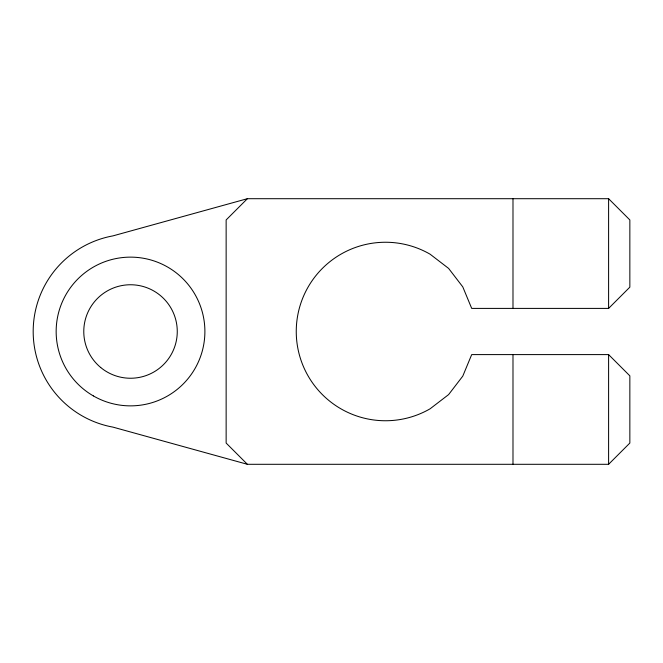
<?xml version="1.0" encoding="UTF-8"?>
<svg xmlns="http://www.w3.org/2000/svg" width="663" height="663" viewBox="0 0 663 663"><rect width="100%" height="100%" fill="white"/><g stroke="black" fill="none" stroke-linecap="round" stroke-linejoin="round"><path stroke-width="0.99" d="M247.382 198.701L226.141 219.95L226.141 443.05L247.382 464.299L608.601 464.299L629.85 443.05L629.85 375.846L608.601 354.597L471.7 354.597L462.782 376.12L448.602 394.601L430.121 408.789A89.24 89.24 0 0 1 296.253 331.5A89.24 89.24 0 0 1 430.121 254.211L448.602 268.399L462.782 286.88L471.7 308.403L608.601 308.403L629.85 287.154L629.85 219.95L608.601 198.701L247.382 198.701L112.909 235.887A97.196 97.196 0 0 0 112.909 427.113L247.382 464.299M608.601 198.701L608.601 308.403M608.601 354.597L608.601 464.299M512.988 198.701L512.988 308.403M512.988 354.597L512.988 464.299M93.334 395.902A74.372 74.372 0 0 0 204.892 331.5A74.372 74.372 0 0 0 93.334 267.098A74.372 74.372 0 0 0 93.334 395.902M100.701 367.501A46.75 46.75 0 0 0 176.607 339.323A46.75 46.75 0 0 0 114.251 287.676A46.75 46.75 0 0 0 100.701 367.501"/></g></svg>
